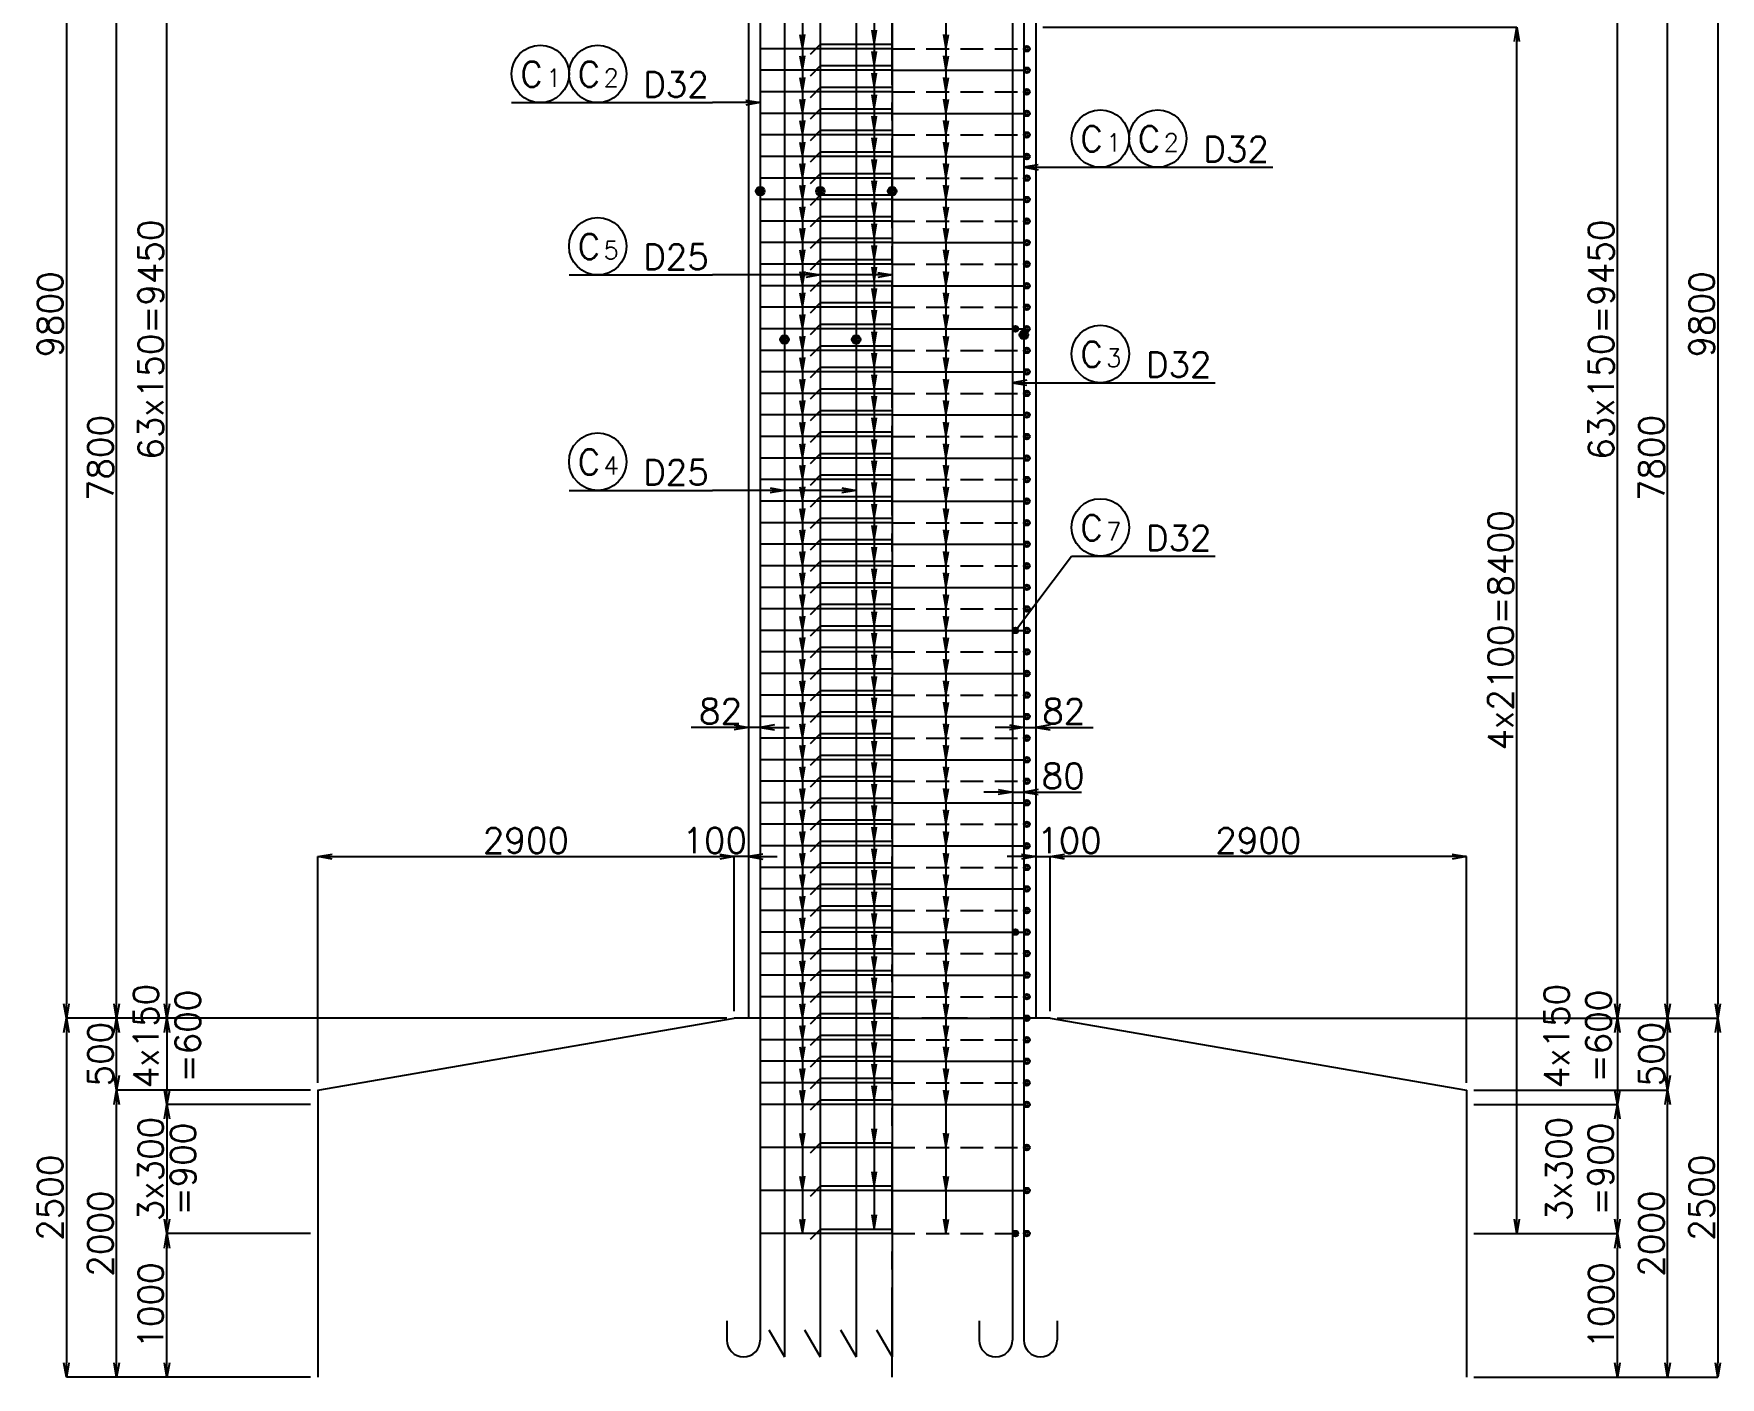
# Model space of a CAD drawing. Header units: millimetres. Extents: x -19525 to 20025, y -14225 to 14225.
# Drawn here: x -6477 to 5267, y -3950 to 5405 of the extents above; entities that cross this region are included whole.
import ezdxf

# ---------------------------------------------------------------- set-up
doc = ezdxf.new("R2010")
doc.units = ezdxf.units.MM
doc.header["$PDMODE"] = 35
doc.linetypes.add('CENTER', pattern=[2, 1.25, -0.25, 0.25, -0.25])
doc.linetypes.add('HIDDEN2', pattern=[4.7625, 3.175, -1.5875])
for name, color, linetype in [('DIM-01', 2, 'Continuous'), ('DIM-02', 2, 'Continuous'), ('GAIKEI-01', 7, 'Continuous'), ('TEKKIN-01', 3, 'Continuous'), ('TEKKIN-02', 4, 'Continuous'), ('TEKKIN-03', 6, 'Continuous'), ('TEKKIN-04', 6, 'Continuous')]:
    doc.layers.add(name, color=color, linetype=linetype)
doc.styles.get("Standard").update_dxf_attribs({"font": 'txt.shx', "bigfont": 'bigfont.shx'})
doc.dimstyles.get("Standard").update_dxf_attribs({"dimscale": 50, "dimtxt": 3.5, "dimasz": 2, "dimexe": 0, "dimexo": 1, "dimgap": 0.5, "dimtad": 1, "dimdec": 0, "dimzin": 0, "dimdsep": 46, "dimtxsty": 'Standard', "dimblk1": 'OPEN', "dimblk2": 'OPEN', "dimsah": 1, "dimcen": 0, "dimclrd": 2, "dimclre": 2, "dimclrt": 6, "dimaunit": 1, "dimadec": 0, "dimazin": 0, "dimtfac": 1, "dimtdec": 4, "dimtix": 1, "dimtofl": 0, "dimtmove": 2, "dimatfit": 3, "dimldrblk": 'OPEN', "dimfxl": 0, "dimtolj": 1, "dimtzin": 0, "dimarcsym": 0})

# ---------------------------------------------------------------- blocks, each defined once
blk = doc.blocks.new('_OPEN')
at = {"color": 0, "linetype": 'ByBlock'}
for p, q in [((-1, 0.17), (0, 0)), ((0, 0), (-1, -0.17)), ((0, 0), (-1, 0))]:
    blk.add_line(p, q, dxfattribs=at)
blk = doc.blocks.new('*D14')
at = {"color": 2, "linetype": 'ByBlock'}
for p, q in [((-1650, -1450), (-6250, -1450)), ((-6250, -1550), (-6250, -3850)), ((-4550, -3950), (-6250, -3950))]:
    blk.add_line(p, q, dxfattribs=at)
at = {"layer": 'DEFPOINTS', "color": 0, "linetype": 'ByBlock'}
for p in [(-1600, -1450), (-6250, -3950), (-4500, -3950)]:
    blk.add_point(p, dxfattribs=at)
at = {"color": 2, "linetype": 'ByBlock', "xscale": 100, "yscale": 100, "zscale": 100}
for p, rotation in [((-6250, -1450), 90.00000000000006), ((-6250, -3950), 270.0000000000001)]:
    blk.add_blockref('_OPEN', p, dxfattribs=dict(at, rotation=rotation))
at = {"color": 6, "linetype": 'ByBlock', "insert": (-6362.5, -2700), "char_height": 175, "attachment_point": 5, "rotation": 90}
blk.add_mtext('\\A1;2500', dxfattribs=at)
blk = doc.blocks.new('*D13')
at = {"color": 2, "linetype": 'ByBlock'}
for p, q in [((-1550, 8350), (-6250, 8350)), ((-6250, 8250), (-6250, -1350)), ((-1650, -1450), (-6250, -1450))]:
    blk.add_line(p, q, dxfattribs=at)
at = {"layer": 'DEFPOINTS', "color": 0, "linetype": 'ByBlock'}
for p in [(-1500, 8350), (-6250, -1450), (-1600, -1450)]:
    blk.add_point(p, dxfattribs=at)
at = {"color": 2, "linetype": 'ByBlock', "xscale": 100, "yscale": 100, "zscale": 100}
for p, rotation in [((-6250, 8350), 90.00000000000006), ((-6250, -1450), 270.0000000000001)]:
    blk.add_blockref('_OPEN', p, dxfattribs=dict(at, rotation=rotation))
at = {"color": 6, "linetype": 'ByBlock', "insert": (-6362.5, 3450), "char_height": 175, "attachment_point": 5, "rotation": 90}
blk.add_mtext('\\A1;9800', dxfattribs=at)
blk = doc.blocks.new('*D18')
at = {"color": 2, "linetype": 'ByBlock'}
for p, q in [((550, 8350), (5250, 8350)), ((5250, 8250), (5250, -1350)), ((650, -1450), (5250, -1450))]:
    blk.add_line(p, q, dxfattribs=at)
at = {"layer": 'DEFPOINTS', "color": 0, "linetype": 'ByBlock'}
for p in [(500, 8350), (600, -1450), (5250, -1450)]:
    blk.add_point(p, dxfattribs=at)
at = {"color": 2, "linetype": 'ByBlock', "xscale": 100, "yscale": 100, "zscale": 100}
for p, rotation in [((5250, 8350), 90.00000000000006), ((5250, -1450), 270.0000000000001)]:
    blk.add_blockref('_OPEN', p, dxfattribs=dict(at, rotation=rotation))
at = {"color": 6, "linetype": 'ByBlock', "insert": (5137.5, 3450), "char_height": 175, "attachment_point": 5, "rotation": 90}
blk.add_mtext('\\A1;9800', dxfattribs=at)
blk = doc.blocks.new('*D17')
at = {"color": 2, "linetype": 'ByBlock'}
for p, q in [((650, -1450), (5250, -1450)), ((5250, -1550), (5250, -3850)), ((3550, -3950), (5250, -3950))]:
    blk.add_line(p, q, dxfattribs=at)
at = {"layer": 'DEFPOINTS', "color": 0, "linetype": 'ByBlock'}
for p in [(600, -1450), (3500, -3950), (5250, -3950)]:
    blk.add_point(p, dxfattribs=at)
at = {"color": 2, "linetype": 'ByBlock', "xscale": 100, "yscale": 100, "zscale": 100}
for p, rotation in [((5250, -1450), 90.00000000000006), ((5250, -3950), 270.0000000000001)]:
    blk.add_blockref('_OPEN', p, dxfattribs=dict(at, rotation=rotation))
at = {"color": 6, "linetype": 'ByBlock', "insert": (5137.5, -2700), "char_height": 175, "attachment_point": 5, "rotation": 90}
blk.add_mtext('\\A1;2500', dxfattribs=at)
blk = doc.blocks.new('*D60')
at = {"color": 2, "linetype": 'ByBlock'}
for p, q in [((-1550, 6350), (-5900, 6350)), ((-5900, -1350), (-5900, 6250))]:
    blk.add_line(p, q, dxfattribs=at)
at = {"layer": 'DEFPOINTS', "color": 0, "linetype": 'ByBlock'}
for p in [(-5900, 6350), (-1500, 6350), (-1600, -1450)]:
    blk.add_point(p, dxfattribs=at)
at = {"color": 2, "linetype": 'ByBlock', "xscale": 100, "yscale": 100, "zscale": 100}
for p, rotation in [((-5900, 6350), 90.00000000000006), ((-5900, -1450), 270.0000000000001)]:
    blk.add_blockref('_OPEN', p, dxfattribs=dict(at, rotation=rotation))
at = {"color": 6, "linetype": 'ByBlock', "insert": (-6012.5, 2450), "char_height": 175, "attachment_point": 5, "rotation": 90}
blk.add_mtext('\\A1;7800', dxfattribs=at)
blk = doc.blocks.new('*D59')
at = {"color": 2, "linetype": 'ByBlock'}
for p, q in [((-5900, -1850), (-5900, -1550)), ((-4550, -1950), (-5900, -1950))]:
    blk.add_line(p, q, dxfattribs=at)
at = {"layer": 'DEFPOINTS', "color": 0, "linetype": 'ByBlock'}
for p in [(-5900, -1450), (-1600, -1450), (-4500, -1950)]:
    blk.add_point(p, dxfattribs=at)
at = {"color": 2, "linetype": 'ByBlock', "xscale": 100, "yscale": 100, "zscale": 100}
for p, rotation in [((-5900, -1450), 90.00000000000006), ((-5900, -1950), 270.0000000000001)]:
    blk.add_blockref('_OPEN', p, dxfattribs=dict(at, rotation=rotation))
at = {"color": 6, "linetype": 'ByBlock', "insert": (-6012.5, -1700), "char_height": 175, "attachment_point": 5, "rotation": 90}
blk.add_mtext('\\A1;500', dxfattribs=at)
blk = doc.blocks.new('*D58')
at = {"color": 2, "linetype": 'ByBlock'}
blk.add_line((-5900, -3850), (-5900, -2050), dxfattribs=at)
at = {"layer": 'DEFPOINTS', "color": 0, "linetype": 'ByBlock'}
for p in [(-5900, -1950), (-4500, -1950), (-4500, -3950)]:
    blk.add_point(p, dxfattribs=at)
at = {"color": 2, "linetype": 'ByBlock', "xscale": 100, "yscale": 100, "zscale": 100}
for p, rotation in [((-5900, -1950), 90.00000000000006), ((-5900, -3950), 270.0000000000001)]:
    blk.add_blockref('_OPEN', p, dxfattribs=dict(at, rotation=rotation))
at = {"color": 6, "linetype": 'ByBlock', "insert": (-6012.5, -2950), "char_height": 175, "attachment_point": 5, "rotation": 90}
blk.add_mtext('\\A1;2000', dxfattribs=at)
blk = doc.blocks.new('*D65')
at = {"color": 2, "linetype": 'ByBlock'}
for p, q in [((550, 6350), (4900, 6350)), ((4900, -1350), (4900, 6250))]:
    blk.add_line(p, q, dxfattribs=at)
at = {"layer": 'DEFPOINTS', "color": 0, "linetype": 'ByBlock'}
for p in [(500, 6350), (4900, 6350), (600, -1450)]:
    blk.add_point(p, dxfattribs=at)
at = {"color": 2, "linetype": 'ByBlock', "xscale": 100, "yscale": 100, "zscale": 100}
for p, rotation in [((4900, 6350), 90.00000000000006), ((4900, -1450), 270.0000000000001)]:
    blk.add_blockref('_OPEN', p, dxfattribs=dict(at, rotation=rotation))
at = {"color": 6, "linetype": 'ByBlock', "insert": (4787.5, 2450), "char_height": 175, "attachment_point": 5, "rotation": 90}
blk.add_mtext('\\A1;7800', dxfattribs=at)
blk = doc.blocks.new('*D66')
at = {"color": 2, "linetype": 'ByBlock'}
for p, q in [((4900, -1850), (4900, -1550)), ((3550, -1950), (4900, -1950))]:
    blk.add_line(p, q, dxfattribs=at)
at = {"layer": 'DEFPOINTS', "color": 0, "linetype": 'ByBlock'}
for p in [(600, -1450), (4900, -1450), (3500, -1950)]:
    blk.add_point(p, dxfattribs=at)
at = {"color": 2, "linetype": 'ByBlock', "xscale": 100, "yscale": 100, "zscale": 100}
for p, rotation in [((4900, -1450), 90.00000000000006), ((4900, -1950), 270.0000000000001)]:
    blk.add_blockref('_OPEN', p, dxfattribs=dict(at, rotation=rotation))
at = {"color": 6, "linetype": 'ByBlock', "insert": (4787.5, -1700), "char_height": 175, "attachment_point": 5, "rotation": 90}
blk.add_mtext('\\A1;500', dxfattribs=at)
blk = doc.blocks.new('*D67')
at = {"color": 2, "linetype": 'ByBlock'}
blk.add_line((4900, -3850), (4900, -2050), dxfattribs=at)
at = {"layer": 'DEFPOINTS', "color": 0, "linetype": 'ByBlock'}
for p in [(3500, -1950), (4900, -1950), (3500, -3950)]:
    blk.add_point(p, dxfattribs=at)
at = {"color": 2, "linetype": 'ByBlock', "xscale": 100, "yscale": 100, "zscale": 100}
for p, rotation in [((4900, -1950), 90.00000000000006), ((4900, -3950), 270.0000000000001)]:
    blk.add_blockref('_OPEN', p, dxfattribs=dict(at, rotation=rotation))
at = {"color": 6, "linetype": 'ByBlock', "insert": (4787.5, -2950), "char_height": 175, "attachment_point": 5, "rotation": 90}
blk.add_mtext('\\A1;2000', dxfattribs=at)
blk = doc.blocks.new('*D78')
at = {"color": 2, "linetype": 'ByBlock'}
for p, q in [((-4550, -2950), (-5550, -2950)), ((-5550, -3850), (-5550, -3050))]:
    blk.add_line(p, q, dxfattribs=at)
at = {"layer": 'DEFPOINTS', "color": 0, "linetype": 'ByBlock'}
for p in [(-5550, -2950), (-4500, -2950), (-4500, -3950)]:
    blk.add_point(p, dxfattribs=at)
at = {"color": 2, "linetype": 'ByBlock', "xscale": 100, "yscale": 100, "zscale": 100}
for p, rotation in [((-5550, -2950), 90.00000000000006), ((-5550, -3950), 270.0000000000001)]:
    blk.add_blockref('_OPEN', p, dxfattribs=dict(at, rotation=rotation))
at = {"color": 6, "linetype": 'ByBlock', "insert": (-5662.5, -3450), "char_height": 175, "attachment_point": 5, "rotation": 90}
blk.add_mtext('\\A1;1000', dxfattribs=at)
blk = doc.blocks.new('*D79')
at = {"color": 2, "linetype": 'ByBlock'}
for p, q in [((-4550, -2050), (-5550, -2050)), ((-5550, -2150), (-5550, -2850))]:
    blk.add_line(p, q, dxfattribs=at)
at = {"layer": 'DEFPOINTS', "color": 0, "linetype": 'ByBlock'}
for p in [(-4500, -2050), (-5550, -2950), (-4500, -2950)]:
    blk.add_point(p, dxfattribs=at)
at = {"color": 2, "linetype": 'ByBlock', "xscale": 100, "yscale": 100, "zscale": 100}
for p, rotation in [((-5550, -2050), 90.00000000000006), ((-5550, -2950), 270.0000000000001)]:
    blk.add_blockref('_OPEN', p, dxfattribs=dict(at, rotation=rotation))
at = {"color": 6, "linetype": 'ByBlock', "char_height": 175, "rotation": 90}
for s, insert, attachment_point in [('\\A1;3x300', (-5575, -2500), 8), ('\\A1;=900', (-5525, -2500), 2)]:
    blk.add_mtext(s, dxfattribs=dict(at, insert=insert, attachment_point=attachment_point))
blk = doc.blocks.new('*D80')
at = {"color": 2, "linetype": 'ByBlock'}
blk.add_line((-5550, -1550), (-5550, -1950), dxfattribs=at)
at = {"layer": 'DEFPOINTS', "color": 0, "linetype": 'ByBlock'}
for p in [(-1600, -1450), (-5550, -2050), (-4500, -2050)]:
    blk.add_point(p, dxfattribs=at)
at = {"color": 2, "linetype": 'ByBlock', "xscale": 100, "yscale": 100, "zscale": 100}
for p, rotation in [((-5550, -1450), 90.00000000000006), ((-5550, -2050), 270.0000000000001)]:
    blk.add_blockref('_OPEN', p, dxfattribs=dict(at, rotation=rotation))
at = {"color": 6, "linetype": 'ByBlock', "insert": (-5550, -1574), "char_height": 175, "attachment_point": 5, "rotation": 90}
blk.add_mtext('\\A1;4x150\\P=600', dxfattribs=at)
blk = doc.blocks.new('*D81')
at = {"color": 2, "linetype": 'ByBlock'}
for p, q in [((-1550, 8000), (-5550, 8000)), ((-5550, -1350), (-5550, 7900))]:
    blk.add_line(p, q, dxfattribs=at)
at = {"layer": 'DEFPOINTS', "color": 0, "linetype": 'ByBlock'}
for p in [(-5550, 8000), (-1500, 8000), (-1600, -1450)]:
    blk.add_point(p, dxfattribs=at)
at = {"color": 2, "linetype": 'ByBlock', "xscale": 100, "yscale": 100, "zscale": 100}
for p, rotation in [((-5550, 8000), 90.00000000000006), ((-5550, -1450), 270.0000000000001)]:
    blk.add_blockref('_OPEN', p, dxfattribs=dict(at, rotation=rotation))
at = {"color": 6, "linetype": 'ByBlock', "insert": (-5662.5, 3275), "char_height": 175, "attachment_point": 5, "rotation": 90}
blk.add_mtext('\\A1;63x150=9450', dxfattribs=at)
blk = doc.blocks.new('*D86')
at = {"color": 2, "linetype": 'ByBlock'}
for p, q in [((550, 8000), (4550, 8000)), ((4550, -1350), (4550, 7900))]:
    blk.add_line(p, q, dxfattribs=at)
at = {"layer": 'DEFPOINTS', "color": 0, "linetype": 'ByBlock'}
for p in [(500, 8000), (4550, 8000), (600, -1450)]:
    blk.add_point(p, dxfattribs=at)
at = {"color": 2, "linetype": 'ByBlock', "xscale": 100, "yscale": 100, "zscale": 100}
for p, rotation in [((4550, 8000), 90.00000000000006), ((4550, -1450), 270.0000000000001)]:
    blk.add_blockref('_OPEN', p, dxfattribs=dict(at, rotation=rotation))
at = {"color": 6, "linetype": 'ByBlock', "insert": (4437.5, 3275), "char_height": 175, "attachment_point": 5, "rotation": 90}
blk.add_mtext('\\A1;63x150=9450', dxfattribs=at)
blk = doc.blocks.new('*D85')
at = {"color": 2, "linetype": 'ByBlock'}
blk.add_line((4550, -1550), (4550, -1950), dxfattribs=at)
at = {"layer": 'DEFPOINTS', "color": 0, "linetype": 'ByBlock'}
for p in [(600, -1450), (3500, -2050), (4550, -2050)]:
    blk.add_point(p, dxfattribs=at)
at = {"color": 2, "linetype": 'ByBlock', "xscale": 100, "yscale": 100, "zscale": 100}
for p, rotation in [((4550, -1450), 90.00000000000006), ((4550, -2050), 270.0000000000001)]:
    blk.add_blockref('_OPEN', p, dxfattribs=dict(at, rotation=rotation))
at = {"color": 6, "linetype": 'ByBlock', "insert": (4273, -1574), "char_height": 175, "attachment_point": 5, "rotation": 90}
blk.add_mtext('\\A1;4x150\\P=600', dxfattribs=at)
blk = doc.blocks.new('*D84')
at = {"color": 2, "linetype": 'ByBlock'}
for p, q in [((3550, -2050), (4550, -2050)), ((4550, -2150), (4550, -2850))]:
    blk.add_line(p, q, dxfattribs=at)
at = {"layer": 'DEFPOINTS', "color": 0, "linetype": 'ByBlock'}
for p in [(3500, -2050), (3500, -2950), (4550, -2950)]:
    blk.add_point(p, dxfattribs=at)
at = {"color": 2, "linetype": 'ByBlock', "xscale": 100, "yscale": 100, "zscale": 100}
for p, rotation in [((4550, -2050), 90.00000000000006), ((4550, -2950), 270.0000000000001)]:
    blk.add_blockref('_OPEN', p, dxfattribs=dict(at, rotation=rotation))
at = {"color": 6, "linetype": 'ByBlock', "insert": (4288, -2500), "char_height": 175, "attachment_point": 5, "rotation": 90}
blk.add_mtext('\\A1;3x300\\P=900', dxfattribs=at)
blk = doc.blocks.new('*D83')
at = {"color": 2, "linetype": 'ByBlock'}
for p, q in [((3550, -2950), (4550, -2950)), ((4550, -3850), (4550, -3050))]:
    blk.add_line(p, q, dxfattribs=at)
at = {"layer": 'DEFPOINTS', "color": 0, "linetype": 'ByBlock'}
for p in [(3500, -2950), (4550, -2950), (3500, -3950)]:
    blk.add_point(p, dxfattribs=at)
at = {"color": 2, "linetype": 'ByBlock', "xscale": 100, "yscale": 100, "zscale": 100}
for p, rotation in [((4550, -2950), 90.00000000000006), ((4550, -3950), 270.0000000000001)]:
    blk.add_blockref('_OPEN', p, dxfattribs=dict(at, rotation=rotation))
at = {"color": 6, "linetype": 'ByBlock', "insert": (4437.5, -3450), "char_height": 175, "attachment_point": 5, "rotation": 90}
blk.add_mtext('\\A1;1000', dxfattribs=at)
blk = doc.blocks.new('*D123')
at = {"color": 2, "linetype": 'ByBlock'}
for p, q in [((-4500, -1900), (-4500, -325)), ((-4400, -325), (-1700, -325)), ((-1600, -1400), (-1600, -325))]:
    blk.add_line(p, q, dxfattribs=at)
at = {"layer": 'DEFPOINTS', "color": 0, "linetype": 'ByBlock'}
for p in [(-1600, -325), (-1600, -1450), (-4500, -1950)]:
    blk.add_point(p, dxfattribs=at)
at = {"color": 2, "linetype": 'ByBlock', "xscale": 100, "yscale": 100, "zscale": 100, "rotation": 180}
blk.add_blockref('_OPEN', (-4500, -325), dxfattribs=at)
at = {"color": 2, "linetype": 'ByBlock', "xscale": 100, "yscale": 100, "zscale": 100}
blk.add_blockref('_OPEN', (-1600, -325), dxfattribs=at)
at = {"color": 6, "linetype": 'ByBlock', "insert": (-3050, -212.5), "char_height": 175, "attachment_point": 5}
blk.add_mtext('\\A1;2900', dxfattribs=at)
blk = doc.blocks.new('*D124')
at = {"layer": 'DEFPOINTS', "color": 0, "linetype": 'ByBlock'}
for p in [(-1500, -325), (-1600, -1450), (-1500, -1450)]:
    blk.add_point(p, dxfattribs=at)
at = {"color": 6, "linetype": 'ByBlock', "insert": (-1735, -213), "char_height": 175, "attachment_point": 5}
blk.add_mtext('\\A1;100', dxfattribs=at)
blk = doc.blocks.new('*D126')
at = {"layer": 'DEFPOINTS', "color": 0, "linetype": 'ByBlock'}
for p in [(500, -325), (500, -1450), (600, -1450)]:
    blk.add_point(p, dxfattribs=at)
at = {"color": 6, "linetype": 'ByBlock', "insert": (735, -213), "char_height": 175, "attachment_point": 5}
blk.add_mtext('\\A1;100', dxfattribs=at)
blk = doc.blocks.new('*D125')
at = {"color": 2, "linetype": 'ByBlock'}
for p, q in [((600, -1400), (600, -325)), ((3400, -325), (700, -325)), ((3500, -1900), (3500, -325))]:
    blk.add_line(p, q, dxfattribs=at)
at = {"layer": 'DEFPOINTS', "color": 0, "linetype": 'ByBlock'}
for p in [(600, -325), (600, -1450), (3500, -1950)]:
    blk.add_point(p, dxfattribs=at)
at = {"color": 2, "linetype": 'ByBlock', "xscale": 100, "yscale": 100, "zscale": 100, "rotation": 180}
blk.add_blockref('_OPEN', (600, -325), dxfattribs=at)
at = {"color": 2, "linetype": 'ByBlock', "xscale": 100, "yscale": 100, "zscale": 100}
blk.add_blockref('_OPEN', (3500, -325), dxfattribs=at)
at = {"color": 6, "linetype": 'ByBlock', "insert": (2050, -212.5), "char_height": 175, "attachment_point": 5}
blk.add_mtext('\\A1;2900', dxfattribs=at)
blk = doc.blocks.new('*D129')
at = {"layer": 'DEFPOINTS', "color": 0, "linetype": 'ByBlock'}
for p in [(-1500, 575), (-1418, 575), (-1418, 575)]:
    blk.add_point(p, dxfattribs=at)
at = {"color": 6, "linetype": 'ByBlock', "insert": (-1695, 687), "char_height": 175, "attachment_point": 5}
blk.add_mtext('\\A1;82', dxfattribs=at)
blk = doc.blocks.new('*D130')
at = {"layer": 'DEFPOINTS', "color": 0, "linetype": 'ByBlock'}
for p in [(418, 575), (418, 575), (500, 575)]:
    blk.add_point(p, dxfattribs=at)
at = {"color": 6, "linetype": 'ByBlock', "insert": (695, 687), "char_height": 175, "attachment_point": 5}
blk.add_mtext('\\A1;82', dxfattribs=at)
blk = doc.blocks.new('*D131')
at = {"layer": 'DEFPOINTS', "color": 0, "linetype": 'ByBlock'}
for p in [(338, 125), (338, 125), (418, 125)]:
    blk.add_point(p, dxfattribs=at)
at = {"color": 6, "linetype": 'ByBlock', "insert": (691, 237), "char_height": 175, "attachment_point": 5}
blk.add_mtext('\\A1;80', dxfattribs=at)
blk = doc.blocks.new('*D132')
at = {"color": 2, "linetype": 'ByBlock'}
for p, q in [((550, 5450), (3850, 5450)), ((3850, -2850), (3850, 5350)), ((3550, -2950), (3850, -2950))]:
    blk.add_line(p, q, dxfattribs=at)
at = {"layer": 'DEFPOINTS', "color": 0, "linetype": 'ByBlock'}
for p in [(500, 5450), (3850, 5450), (3500, -2950)]:
    blk.add_point(p, dxfattribs=at)
at = {"color": 2, "linetype": 'ByBlock', "xscale": 100, "yscale": 100, "zscale": 100}
for p, rotation in [((3850, 5450), 90.00000000000006), ((3850, -2950), 270.0000000000001)]:
    blk.add_blockref('_OPEN', p, dxfattribs=dict(at, rotation=rotation))
at = {"color": 6, "linetype": 'ByBlock', "insert": (3737.5, 1250), "char_height": 175, "attachment_point": 5, "rotation": 90}
blk.add_mtext('\\A1;4x2100=8400', dxfattribs=at)

msp = doc.modelspace()

# ---------------------------------------------------------------- linework, layer by layer
at = {"layer": 'DIM-01'}
for p, q in [((-1500, 575), (-1900, 575)), ((-1418, 575), (-1500, 575)), ((-1418, 575), (-1218, 575)), ((418, 575), (218, 575)), ((418, 575), (500, 575)), ((500, 575), (900, 575)), ((338, 125), (138, 125)), ((338, 125), (418, 125)), ((418, 125), (818, 125)), ((-1500, -325), (-1600, -325)), ((-1500, -325), (-1300, -325)), ((500, -325), (300, -325)), ((500, -325), (600, -325))]:
    msp.add_line(p, q, dxfattribs=at)
at = {"layer": 'DIM-02', "ltscale": 100}
for p, q in [((-625, 9350), (-625, -2920)), ((-1125, 8850), (-1125, -2950)), ((-125, 8850), (-125, -2950)), ((-1418, 4925), (-1750, 4925)), ((418, 4475), (750, 4475)), ((-500, 3725), (-1750, 3725)), ((338, 2975), (750, 2975)), ((-750, 2225), (-1750, 2225))]:
    msp.add_line(p, q, dxfattribs=at)
at = {"layer": 'DIM-02'}
for p, q in [((-3150, 4925), (-1750, 4925)), ((750, 4475), (2150, 4475)), ((-2750, 3725), (-1750, 3725)), ((750, 2975), (1750, 2975)), ((-2750, 2225), (-1750, 2225)), ((358, 1250), (750, 1767.1)), ((750, 1767.1), (1750, 1767.1))]:
    msp.add_line(p, q, dxfattribs=at)
for centre in [(-2950, 5125), (-2550, 5125), (950, 4675), (1350, 4675), (-2550, 3925), (950, 3175), (-2550, 2425), (950, 1967.1)]:
    msp.add_circle(centre, 200, dxfattribs=at)
at = {"layer": 'GAIKEI-01', "color": 2, "linetype": 'CENTER', "ltscale": 500}
msp.add_line((-500, -4950), (-500, 11650), dxfattribs=at)
at = {"layer": 'GAIKEI-01', "ltscale": 100}
for p, q in [((-1500, 8350), (-1500, -1450)), ((500, 8350), (500, -1450)), ((-4500, -1950), (-1600, -1450)), ((-1500, -1450), (-1600, -1450)), ((600, -1450), (500, -1450)), ((600, -1450), (3500, -1950)), ((-4500, -1950), (-4500, -3950)), ((3500, -1950), (3500, -3950))]:
    msp.add_line(p, q, dxfattribs=at)
at = {"layer": 'GAIKEI-01', "linetype": 'HIDDEN2', "ltscale": 100}
msp.add_line((500, -1450), (-1500, -1450), dxfattribs=at)
at = {"layer": 'TEKKIN-01', "ltscale": 100}
for p, q in [((-1418, 8108), (-1418, -3692)), ((418, 8108), (418, -3692)), ((338, 7608), (338, -3692)), ((-1650, -3556), (-1650, -3692)), ((106, -3556), (106, -3692)), ((650, -3556), (650, -3692))]:
    msp.add_line(p, q, dxfattribs=at)
at = {"layer": 'TEKKIN-01'}
for centre, radius in [((438, 5300), 20), ((438, 5300), 10), ((438, 5150), 20), ((438, 5150), 10), ((438, 5000), 20), ((438, 5000), 10), ((438, 4850), 20), ((438, 4850), 10), ((438, 4700), 20), ((438, 4700), 10), ((438, 4550), 20), ((438, 4550), 10), ((438, 4400), 20), ((438, 4400), 10), ((438, 4250), 20), ((438, 4250), 10), ((438, 4100), 20), ((438, 4100), 10), ((438, 3950), 20), ((438, 3950), 10), ((438, 3800), 20), ((438, 3800), 10), ((438, 3650), 20), ((438, 3650), 10), ((438, 3500), 20), ((438, 3500), 10), ((358, 3350), 20), ((358, 3350), 10), ((438, 3350), 20), ((438, 3350), 10), ((438, 3200), 20), ((438, 3200), 10), ((438, 3050), 20), ((438, 3050), 10), ((438, 2900), 20), ((438, 2900), 10), ((438, 2750), 20), ((438, 2750), 10), ((438, 2600), 20), ((438, 2600), 10), ((438, 2450), 20), ((438, 2450), 10), ((438, 2300), 20), ((438, 2300), 10), ((438, 2150), 20), ((438, 2150), 10), ((438, 2000), 20), ((438, 2000), 10), ((438, 1850), 20), ((438, 1850), 10), ((438, 1700), 20), ((438, 1700), 10), ((438, 1550), 20), ((438, 1550), 10), ((438, 1400), 20), ((438, 1400), 10), ((358, 1250), 20), ((358, 1250), 10), ((438, 1250), 20), ((438, 1250), 10), ((438, 1100), 20), ((438, 1100), 10), ((438, 950), 20), ((438, 950), 10), ((438, 800), 20), ((438, 800), 10), ((438, 650), 20), ((438, 650), 10), ((438, 500), 20), ((438, 500), 10), ((438, 350), 20), ((438, 350), 10), ((438, 200), 20), ((438, 200), 10), ((438, 50), 20), ((438, 50), 10), ((438, -100), 20), ((438, -100), 10), ((438, -250), 20), ((438, -250), 10), ((438, -400), 20), ((438, -400), 10), ((438, -550), 20), ((438, -550), 10), ((438, -700), 20), ((438, -700), 10), ((358, -850), 20), ((358, -850), 10), ((438, -850), 20), ((438, -850), 10), ((438, -1000), 20), ((438, -1000), 10), ((438, -1150), 20), ((438, -1150), 10), ((438, -1300), 20), ((438, -1300), 10), ((438, -1450), 20), ((438, -1450), 10), ((438, -1600), 20), ((438, -1600), 10), ((438, -1750), 20), ((438, -1750), 10), ((438, -1900), 20), ((438, -1900), 10), ((438, -2050), 20), ((438, -2050), 10), ((438, -2350), 20), ((438, -2350), 10), ((438, -2650), 20), ((438, -2650), 10), ((358, -2950), 20), ((438, -2950), 20), ((358, -2950), 10), ((438, -2950), 10)]:
    msp.add_circle(centre, radius, dxfattribs=at)
at = {"layer": 'TEKKIN-01', "color": 4}
for centre, radius in [((-1418, 4308), 30), ((-1418, 4308), 20), ((-1418, 4308), 10), ((-1000, 4308), 30), ((-1000, 4308), 20), ((-1000, 4308), 10), ((-500, 4308), 30), ((-500, 4308), 20), ((-500, 4308), 10), ((-1250, 3276), 30), ((-1250, 3276), 20), ((-750, 3276), 30), ((-750, 3276), 20), ((418, 3308), 30), ((418, 3308), 20), ((418, 3308), 10), ((-1250, 3276), 10), ((-750, 3276), 10)]:
    msp.add_circle(centre, radius, dxfattribs=at)
at = {"layer": 'TEKKIN-01'}
for centre, end in [((-1534, -3692), 0), ((222, -3692), 0), ((534, -3692), 360)]:
    msp.add_arc(centre, 116, 180, end, dxfattribs=at)
at = {"layer": 'TEKKIN-02', "ltscale": 100}
for p, q in [((-1250, 8108), (-1250, -3808)), ((-1000, 8108), (-1000, -3808)), ((-750, 8108), (-750, -3808)), ((-500, 8108), (-500, -3808)), ((-1359.1, -3619), (-1250, -3808)), ((-1109.1, -3619), (-1000, -3808)), ((-859.1, -3619), (-750, -3808)), ((-609.1, -3619), (-500, -3808))]:
    msp.add_line(p, q, dxfattribs=at)
at = {"layer": 'TEKKIN-03', "ltscale": 100}
for p, q in [((-500, 5300), (-1418, 5300)), ((-500, 5150), (-1418, 5150)), ((-500, 5150), (418, 5150)), ((-500, 5000), (-1418, 5000)), ((-500, 4850), (-1418, 4850)), ((-500, 4850), (418, 4850)), ((-500, 4700), (-1418, 4700)), ((-500, 4550), (-1418, 4550)), ((-500, 4550), (418, 4550)), ((-500, 4400), (-1418, 4400)), ((-500, 4250), (-1418, 4250)), ((-500, 4250), (418, 4250)), ((-500, 4100), (-1418, 4100)), ((-500, 3950), (-1418, 3950)), ((-500, 3950), (418, 3950)), ((-500, 3800), (-1418, 3800)), ((-500, 3650), (-1418, 3650)), ((-500, 3650), (418, 3650)), ((-500, 3500), (-1418, 3500)), ((-500, 3350), (-1418, 3350)), ((-500, 3350), (418, 3350)), ((-500, 3200), (-1418, 3200)), ((-500, 3050), (-1418, 3050)), ((-500, 3050), (418, 3050)), ((-500, 2900), (-1418, 2900)), ((-500, 2750), (-1418, 2750)), ((-500, 2750), (418, 2750)), ((-500, 2600), (-1418, 2600)), ((-500, 2450), (-1418, 2450)), ((-500, 2450), (418, 2450)), ((-500, 2300), (-1418, 2300)), ((-500, 2150), (-1418, 2150)), ((-500, 2150), (418, 2150)), ((-500, 2000), (-1418, 2000)), ((-500, 1850), (-1418, 1850)), ((-500, 1850), (418, 1850)), ((-500, 1700), (-1418, 1700)), ((-500, 1550), (-1418, 1550)), ((-500, 1550), (418, 1550)), ((-500, 1400), (-1418, 1400)), ((-500, 1250), (-1418, 1250)), ((-500, 1250), (418, 1250)), ((-500, 1100), (-1418, 1100)), ((-500, 950), (-1418, 950)), ((-500, 950), (418, 950)), ((-500, 800), (-1418, 800)), ((-500, 650), (-1418, 650)), ((-500, 650), (418, 650)), ((-500, 500), (-1418, 500)), ((-500, 350), (-1418, 350)), ((-500, 350), (418, 350)), ((-500, 200), (-1418, 200)), ((-500, 50), (-1418, 50)), ((-500, 50), (418, 50)), ((-500, -100), (-1418, -100)), ((-500, -250), (-1418, -250)), ((-500, -250), (418, -250)), ((-500, -400), (-1418, -400)), ((-500, -550), (-1418, -550)), ((-500, -550), (418, -550)), ((-500, -700), (-1418, -700)), ((-500, -850), (-1418, -850)), ((-500, -850), (418, -850)), ((-500, -1000), (-1418, -1000)), ((-500, -1150), (-1418, -1150)), ((-500, -1150), (418, -1150)), ((-500, -1300), (-1418, -1300)), ((-500, -1450), (-1418, -1450)), ((-500, -1450), (418, -1450)), ((-500, -1600), (-1418, -1600)), ((-500, -1750), (-1418, -1750)), ((-500, -1750), (418, -1750)), ((-500, -1900), (-1418, -1900)), ((-500, -2050), (-1418, -2050)), ((-500, -2050), (418, -2050)), ((-500, -2350), (-1418, -2350)), ((-500, -2650), (-1418, -2650)), ((-500, -2650), (418, -2650)), ((-500, -2950), (-1418, -2950))]:
    msp.add_line(p, q, dxfattribs=at)
at = {"layer": 'TEKKIN-03', "linetype": 'HIDDEN2', "ltscale": 50}
for p, q in [((-500, 5300), (418, 5300)), ((-500, 5000), (418, 5000)), ((-500, 4700), (418, 4700)), ((-500, 4400), (418, 4400)), ((-500, 4100), (418, 4100)), ((-500, 3800), (418, 3800)), ((-500, 3500), (418, 3500)), ((-500, 3200), (418, 3200)), ((-500, 2900), (418, 2900)), ((-500, 2600), (418, 2600)), ((-500, 2300), (418, 2300)), ((-500, 2000), (418, 2000)), ((-500, 1700), (418, 1700)), ((-500, 1400), (418, 1400)), ((-500, 1100), (418, 1100)), ((-500, 800), (418, 800)), ((-500, 500), (418, 500)), ((-500, 200), (418, 200)), ((-500, -100), (418, -100)), ((-500, -400), (418, -400)), ((-500, -700), (418, -700)), ((-500, -1000), (418, -1000)), ((-500, -1300), (418, -1300)), ((-500, -1600), (418, -1600)), ((-500, -1900), (418, -1900)), ((-500, -2350), (418, -2350)), ((-500, -2950), (418, -2950))]:
    msp.add_line(p, q, dxfattribs=at)
at = {"layer": 'TEKKIN-04', "ltscale": 100}
for p, q in [((-1000, 5330), (-1070.7, 5259.3)), ((-500, 5330), (-1000, 5330)), ((-1000, 5180), (-1070.7, 5109.3)), ((-500, 5180), (-1000, 5180)), ((-1000, 5030), (-1070.7, 4959.3)), ((-500, 5030), (-1000, 5030)), ((-1000, 4880), (-1070.7, 4809.3)), ((-500, 4880), (-1000, 4880)), ((-1000, 4730), (-1070.7, 4659.3)), ((-500, 4730), (-1000, 4730)), ((-1000, 4580), (-1070.7, 4509.3)), ((-500, 4580), (-1000, 4580)), ((-1000, 4430), (-1070.7, 4359.3)), ((-500, 4430), (-1000, 4430)), ((-1000, 4280), (-1070.7, 4209.3)), ((-500, 4280), (-1000, 4280)), ((-1000, 4130), (-1070.7, 4059.3)), ((-500, 4130), (-1000, 4130)), ((-1000, 3980), (-1070.7, 3909.3)), ((-500, 3980), (-1000, 3980)), ((-1000, 3830), (-1070.7, 3759.3)), ((-500, 3830), (-1000, 3830)), ((-1000, 3680), (-1070.7, 3609.3)), ((-500, 3680), (-1000, 3680)), ((-1000, 3530), (-1070.7, 3459.3)), ((-500, 3530), (-1000, 3530)), ((-1000, 3380), (-1070.7, 3309.3)), ((-500, 3380), (-1000, 3380)), ((-1000, 3230), (-1070.7, 3159.3)), ((-500, 3230), (-1000, 3230)), ((-1000, 3080), (-1070.7, 3009.3)), ((-500, 3080), (-1000, 3080)), ((-1000, 2930), (-1070.7, 2859.3)), ((-500, 2930), (-1000, 2930)), ((-1000, 2780), (-1070.7, 2709.3)), ((-500, 2780), (-1000, 2780)), ((-1000, 2630), (-1070.7, 2559.3)), ((-500, 2630), (-1000, 2630)), ((-1000, 2480), (-1070.7, 2409.3)), ((-500, 2480), (-1000, 2480)), ((-1000, 2330), (-1070.7, 2259.3)), ((-500, 2330), (-1000, 2330)), ((-1000, 2180), (-1070.7, 2109.3)), ((-500, 2180), (-1000, 2180)), ((-1000, 2030), (-1070.7, 1959.3)), ((-500, 2030), (-1000, 2030)), ((-1000, 1880), (-1070.7, 1809.3)), ((-500, 1880), (-1000, 1880)), ((-1000, 1730), (-1070.7, 1659.3)), ((-500, 1730), (-1000, 1730)), ((-1000, 1580), (-1070.7, 1509.3)), ((-500, 1580), (-1000, 1580)), ((-1000, 1430), (-1070.7, 1359.3)), ((-500, 1430), (-1000, 1430)), ((-1000, 1280), (-1070.7, 1209.3)), ((-500, 1280), (-1000, 1280)), ((-1000, 1130), (-1070.7, 1059.3)), ((-500, 1130), (-1000, 1130)), ((-1000, 980), (-1070.7, 909.3)), ((-500, 980), (-1000, 980)), ((-1000, 830), (-1070.7, 759.3)), ((-500, 830), (-1000, 830)), ((-1000, 680), (-1070.7, 609.3)), ((-500, 680), (-1000, 680)), ((-1000, 530), (-1070.7, 459.3)), ((-500, 530), (-1000, 530)), ((-1000, 380), (-1070.7, 309.3)), ((-500, 380), (-1000, 380)), ((-1000, 230), (-1070.7, 159.3)), ((-500, 230), (-1000, 230)), ((-1000, 80), (-1070.7, 9.3)), ((-500, 80), (-1000, 80)), ((-1000, -70), (-1070.7, -140.7)), ((-500, -70), (-1000, -70)), ((-1000, -220), (-1070.7, -290.7)), ((-500, -220), (-1000, -220)), ((-1000, -370), (-1070.7, -440.7)), ((-500, -370), (-1000, -370)), ((-1000, -520), (-1070.7, -590.7)), ((-500, -520), (-1000, -520)), ((-1000, -670), (-1070.7, -740.7)), ((-500, -670), (-1000, -670)), ((-1000, -820), (-1070.7, -890.7)), ((-500, -820), (-1000, -820)), ((-1000, -970), (-1070.7, -1040.7)), ((-500, -970), (-1000, -970)), ((-1000, -1120), (-1070.7, -1190.7)), ((-500, -1120), (-1000, -1120)), ((-1000, -1270), (-1070.7, -1340.7)), ((-500, -1270), (-1000, -1270)), ((-1000, -1420), (-1070.7, -1490.7)), ((-500, -1420), (-1000, -1420)), ((-1000, -1570), (-1070.7, -1640.7)), ((-500, -1570), (-1000, -1570)), ((-1000, -1720), (-1070.7, -1790.7)), ((-500, -1720), (-1000, -1720)), ((-1000, -1870), (-1070.7, -1940.7)), ((-500, -1870), (-1000, -1870)), ((-1000, -2020), (-1070.7, -2090.7)), ((-500, -2020), (-1000, -2020)), ((-1000, -2320), (-1070.7, -2390.7)), ((-500, -2320), (-1000, -2320)), ((-1000, -2620), (-1070.7, -2690.7)), ((-500, -2620), (-1000, -2620)), ((-1000, -2920), (-1070.7, -2990.7)), ((-500, -2920), (-1000, -2920))]:
    msp.add_line(p, q, dxfattribs=at)

# ---------------------------------------------------------------- block references
at = {"layer": 'DIM-01', "xscale": 100, "yscale": 100, "zscale": 100}
for p in [(-1500, 575), (500, -325)]:
    msp.add_blockref('_OPEN', p, dxfattribs=at)
at = {"layer": 'DIM-01', "yscale": 100, "zscale": 100}
for p, xscale, rotation in [((-1418, 575), -100, 359.9999999999999), ((418, 575), 100, 359.9999999999999), ((500, 575), -100, 359.9999999999998), ((338, 125), 100, 359.9999999999999), ((418, 125), -100, 359.9999999999998), ((-1500, -325), -100, 359.9999999999999)]:
    msp.add_blockref('_OPEN', p, dxfattribs=dict(at, xscale=xscale, rotation=rotation))
at = {"layer": 'DIM-02', "xscale": -100, "yscale": 100, "zscale": 100, "rotation": 90.00000000000007}
for p in [(-625, 5330), (-1125, 5300), (-125, 5300), (-1125, 5150), (-625, 5180), (-125, 5150), (-1125, 5000), (-625, 5030), (-125, 5000), (-1125, 4850), (-625, 4880), (-125, 4850), (-625, 4730), (-1125, 4700), (-125, 4700), (-1125, 4550), (-625, 4580), (-125, 4550), (-1125, 4400), (-625, 4430), (-125, 4400), (-1125, 4250), (-625, 4280), (-125, 4250), (-625, 4130), (-1125, 4100), (-125, 4100), (-1125, 3950), (-625, 3980), (-125, 3950), (-1125, 3800), (-625, 3830), (-125, 3800), (-625, 3680), (-1125, 3650), (-125, 3650), (-1125, 3500), (-625, 3530), (-125, 3500), (-1125, 3350), (-625, 3380), (-125, 3350), (-1125, 3200), (-625, 3230), (-125, 3200), (-625, 3080), (-1125, 3050), (-125, 3050), (-1125, 2900), (-625, 2930), (-125, 2900), (-1125, 2750), (-625, 2780), (-125, 2750), (-625, 2630), (-1125, 2600), (-125, 2600), (-1125, 2450), (-625, 2480), (-125, 2450), (-1125, 2300), (-625, 2330), (-125, 2300), (-1125, 2150), (-625, 2180), (-125, 2150), (-625, 2030), (-1125, 2000), (-125, 2000), (-1125, 1850), (-625, 1880), (-125, 1850), (-1125, 1700), (-625, 1730), (-125, 1700), (-1125, 1550), (-625, 1580), (-125, 1550), (-625, 1430), (-1125, 1400), (-125, 1400), (-1125, 1250), (-625, 1280), (-125, 1250), (-1125, 1100), (-625, 1130), (-125, 1100), (-625, 980), (-1125, 950), (-125, 950), (-1125, 800), (-625, 830), (-125, 800), (-1125, 650), (-625, 680), (-125, 650), (-1125, 500), (-625, 530), (-125, 500), (-625, 380), (-1125, 350), (-125, 350), (-1125, 200), (-625, 230), (-125, 200), (-1125, 50), (-625, 80), (-125, 50), (-625, -70), (-1125, -100), (-125, -100), (-1125, -250), (-625, -220), (-125, -250), (-1125, -400), (-625, -370), (-125, -400), (-1125, -550), (-625, -520), (-125, -550), (-625, -670), (-1125, -700), (-125, -700), (-1125, -850), (-625, -820), (-125, -850), (-1125, -1000), (-625, -970), (-125, -1000), (-1125, -1150), (-625, -1120), (-125, -1150), (-625, -1270), (-1125, -1300), (-125, -1300), (-1125, -1450), (-625, -1420), (-125, -1450), (-1125, -1600), (-625, -1570), (-125, -1600), (-625, -1720), (-1125, -1750), (-125, -1750), (-1125, -1900), (-625, -1870), (-125, -1900), (-1125, -2050), (-625, -2020), (-125, -2050), (-625, -2320), (-1125, -2350), (-125, -2350), (-1125, -2650), (-625, -2620), (-125, -2650), (-1125, -2950), (-625, -2920), (-125, -2950)]:
    msp.add_blockref('_OPEN', p, dxfattribs=at)
at = {"layer": 'DIM-02', "yscale": 100, "zscale": 100}
for p, xscale in [((-1418, 4925), 100), ((418, 4475), -100), ((-1000, 3725), 100), ((-500, 3725), 100), ((338, 2975), -100), ((-1250, 2225), 100), ((-750, 2225), 100)]:
    msp.add_blockref('_OPEN', p, dxfattribs=dict(at, xscale=xscale))

# ---------------------------------------------------------------- texts
at = {"layer": 'DIM-02', "color": 6}
for s, height, p in [('C', 175, (-3089.8, 5035)), ('C', 175, (-2689.8, 5035)), ('1', 125, (-2909.8, 5035)), ('2', 125, (-2509.8, 5035)), ('D32', 175, (-2233.8, 4963.4)), ('C', 175, (810.2, 4585)), ('1', 125, (990.2, 4585)), ('C', 175, (1210.2, 4585)), ('2', 125, (1390.2, 4585)), ('D32', 175, (1666.2, 4513.4)), ('C', 175, (-2689.8, 3835)), ('5', 125, (-2509.8, 3835)), ('D25', 175, (-2233.8, 3763.4)), ('C', 175, (810.2, 3085)), ('3', 125, (990.2, 3085)), ('D32', 175, (1266.2, 3013.4)), ('C', 175, (-2689.8, 2335)), ('4', 125, (-2509.8, 2335)), ('D25', 175, (-2233.8, 2263.4)), ('C', 175, (810.2, 1877.1)), ('7', 125, (990.2, 1877.1)), ('D32', 175, (1266.2, 1805.5))]:
    msp.add_text(s, height=height, dxfattribs=at).set_placement(p)

# ---------------------------------------------------------------- dimensions: what is measured, and where the dimension line sits
at = {"layer": 'DIM-01'}
for base, p1, p2, angle, override, picture, middle in [((-6250, -1450), (-1500, 8350), (-1600, -1450), 90, {"dimblk1": 'OPEN', "dimblk2": 'OPEN'}, '*D13', (-6362.5, 3450)), ((5250, -1450), (500, 8350), (600, -1450), 270, {"dimblk1": 'OPEN', "dimblk2": 'OPEN'}, '*D18', (5137.5, 3450)), ((-5900, 6350), (-1600, -1450), (-1500, 6350), 90, {"dimblk1": 'OPEN', "dimblk2": 'OPEN', "dimse1": 1}, '*D60', (-6012.5, 2450)), ((4900, 6350), (600, -1450), (500, 6350), 270, {"dimblk1": 'OPEN', "dimblk2": 'OPEN', "dimse1": 1}, '*D65', (4787.5, 2450)), ((-1600, -325), (-4500, -1950), (-1600, -1450), 0, {"dimblk1": 'OPEN', "dimblk2": 'OPEN'}, '*D123', (-3050, -212.5)), ((600, -325), (3500, -1950), (600, -1450), 0, {"dimblk1": 'OPEN', "dimblk2": 'OPEN'}, '*D125', (2050, -212.5)), ((-6250, -3950), (-1600, -1450), (-4500, -3950), 90, {"dimblk1": 'OPEN', "dimblk2": 'OPEN'}, '*D14', (-6362.5, -2700)), ((-5900, -1450), (-4500, -1950), (-1600, -1450), 90, {"dimblk1": 'OPEN', "dimblk2": 'OPEN', "dimse2": 1}, '*D59', (-6012.5, -1700)), ((5250, -3950), (600, -1450), (3500, -3950), 270, {"dimblk1": 'OPEN', "dimblk2": 'OPEN'}, '*D17', (5137.5, -2700)), ((4900, -1450), (3500, -1950), (600, -1450), 270, {"dimblk1": 'OPEN', "dimblk2": 'OPEN', "dimse2": 1}, '*D66', (4787.5, -1700)), ((-5900, -1950), (-4500, -3950), (-4500, -1950), 90, {"dimblk1": 'OPEN', "dimblk2": 'OPEN', "dimse1": 1, "dimse2": 1}, '*D58', (-6012.5, -2950)), ((4900, -1950), (3500, -3950), (3500, -1950), 270, {"dimblk1": 'OPEN', "dimblk2": 'OPEN', "dimse1": 1, "dimse2": 1}, '*D67', (4787.5, -2950)), ((-5550, -2950), (-4500, -3950), (-4500, -2950), 90, {"dimblk1": 'OPEN', "dimblk2": 'OPEN', "dimse1": 1}, '*D78', (-5662.5, -3450)), ((4550, -2950), (3500, -3950), (3500, -2950), 270, {"dimblk1": 'OPEN', "dimblk2": 'OPEN', "dimse1": 1}, '*D83', (4437.5, -3450))]:
    dim = msp.add_linear_dim(base=base, p1=p1, p2=p2, angle=angle, dimstyle='Standard', override=override, dxfattribs=at)
    dim.commit()
    dim.dimension.update_dxf_attribs({"geometry": picture, "text_midpoint": middle})
for base, p1, p2, angle, text, override, picture, middle in [((-5550, 8000), (-1600, -1450), (-1500, 8000), 90, '63x150=<>', {"dimblk1": 'OPEN', "dimblk2": 'OPEN', "dimse1": 1}, '*D81', (-5662.5, 3275)), ((4550, 8000), (600, -1450), (500, 8000), 270, '63x150=<>', {"dimblk1": 'OPEN', "dimblk2": 'OPEN', "dimse1": 1}, '*D86', (4437.5, 3275)), ((3850, 5450), (3500, -2950), (500, 5450), 90, '4x2100=<>', {"dimblk1": 'OPEN', "dimblk2": 'OPEN'}, '*D132', (3737.5, 1250)), ((-5550, -2950), (-4500, -2050), (-4500, -2950), 90, '3x300\\X=<>', {"dimblk1": 'OPEN', "dimblk2": 'OPEN', "dimse2": 1}, '*D79', (-5550, -2500))]:
    dim = msp.add_linear_dim(base=base, p1=p1, p2=p2, angle=angle, text=text, dimstyle='Standard', override=override, dxfattribs=at)
    dim.commit()
    dim.dimension.update_dxf_attribs({"geometry": picture, "text_midpoint": middle})
for base, p1, p2, picture, middle in [((-1418, 575), (-1500, 575), (-1418, 575), '*D129', (-1694.8, 687.5)), ((-1500, -325), (-1600, -1450), (-1500, -1450), '*D124', (-1734.7, -212.5)), ((500, -325), (600, -1450), (500, -1450), '*D126', (734.7, -212.5))]:
    dim = msp.add_linear_dim(base=base, p1=p1, p2=p2, angle=0, dimstyle='Standard', override={"dimblk1": 'OPEN', "dimblk2": 'OPEN', "dimse1": 1, "dimse2": 1}, dxfattribs=at)
    dim.commit()
    dim.dimension.update_dxf_attribs({"geometry": picture, "text_midpoint": middle, "dimtype": 160})
for base, p1, p2, picture, middle in [((418, 575), (500, 575), (418, 575), '*D130', (694.8, 687.5)), ((338, 125), (418, 125), (338, 125), '*D131', (690.8, 237.5))]:
    dim = msp.add_linear_dim(base=base, p1=p1, p2=p2, dimstyle='Standard', override={"dimblk1": 'OPEN', "dimblk2": 'OPEN', "dimse1": 1, "dimse2": 1}, dxfattribs=at)
    dim.commit()
    dim.dimension.update_dxf_attribs({"geometry": picture, "text_midpoint": middle, "dimtype": 160})
for base, p1, p2, angle, text, override, picture, middle in [((-5550, -2050), (-1600, -1450), (-4500, -2050), 90, '4x150\\X=<>', {"dimblk1": 'OPEN', "dimblk2": 'OPEN', "dimse1": 1, "dimse2": 1}, '*D80', (-5550, -1574.1)), ((4550, -2050), (600, -1450), (3500, -2050), 270, '4x150\\X=<>', {"dimblk1": 'OPEN', "dimblk2": 'OPEN', "dimse1": 1, "dimse2": 1}, '*D85', (4273.1, -1574.1)), ((4550, -2950), (3500, -2050), (3500, -2950), 270, '3x300\\X=<>', {"dimblk1": 'OPEN', "dimblk2": 'OPEN', "dimse2": 1}, '*D84', (4288, -2500))]:
    dim = msp.add_linear_dim(base=base, p1=p1, p2=p2, angle=angle, text=text, dimstyle='Standard', override=override, dxfattribs=at)
    dim.commit()
    dim.dimension.update_dxf_attribs({"geometry": picture, "text_midpoint": middle, "dimtype": 160})

doc.saveas('drawing.dxf')
